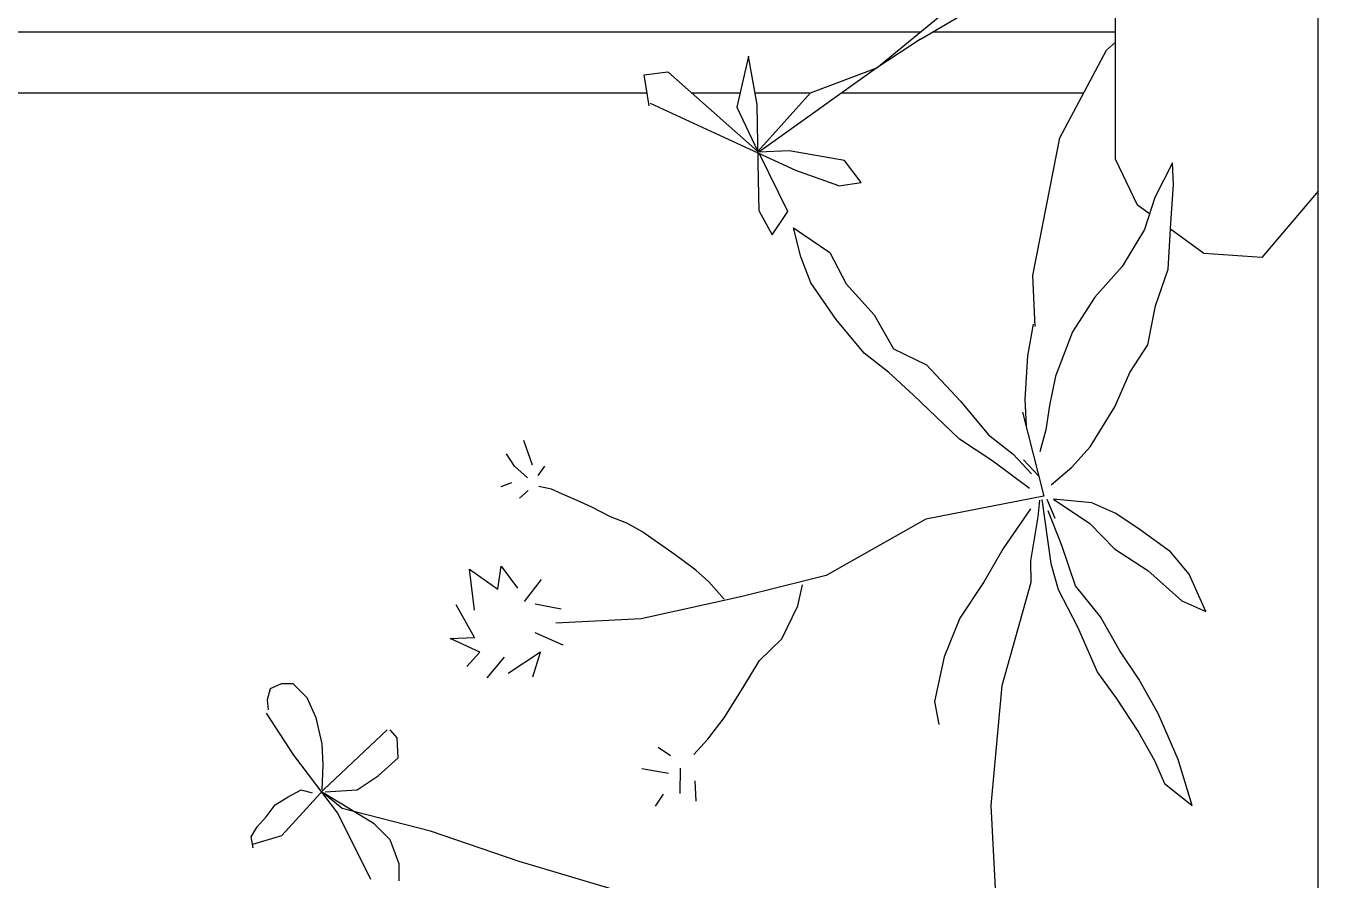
# Model space of a CAD drawing. Header units: millimetres. Extents: x 10227 to 13232, y 2 to 9351.
# Drawn here: x 11624 to 11708.3, y 7947.4 to 8003 of the extents above; entities that cross this region are included whole.
import ezdxf

# ---------------------------------------------------------------- set-up
doc = ezdxf.new("R2010")
doc.units = ezdxf.units.MM
for name, color, linetype in [('A-FURN', 9, 'Continuous'), ('A-GLAZ-FULL', 4, 'Continuous'), ('A-WALL-FULL-EXTR', 1, 'Continuous')]:
    doc.layers.add(name, color=color, linetype=linetype)

msp = doc.modelspace()

# ---------------------------------------------------------------- linework, layer by layer
at = {"layer": 'A-FURN'}
for p, q in [((11682.267, 8002.179), (11689.36, 8006.334)), ((11679.431, 8000.311), (11683.549, 8003.684)), ((11694.399, 8001.443), (11694.986, 8001.963)), ((11671.078, 8001.065), (11670.313, 7997.737)), ((11671.643, 7997.92), (11671.069, 8001.042)), ((11691.356, 7995.743), (11694.399, 8001.443)), ((11664.281, 7999.851), (11665.811, 8000.031)), ((11664.596, 7997.827), (11664.281, 7999.851)), ((11665.811, 8000.031), (11671.676, 7994.842)), ((11675.109, 7998.674), (11679.431, 8000.311)), ((11671.675, 7994.845), (11675.109, 7998.674)), ((11669.768, 7995.628), (11664.684, 7997.978)), ((11670.313, 7997.737), (11671.676, 7994.842)), ((11671.707, 7994.094), (11671.643, 7997.92)), ((11674.15, 7993.613), (11669.768, 7995.628)), ((11689.588, 7986.778), (11691.356, 7995.743)), ((11673.734, 7994.904), (11671.753, 7994.814)), ((11677.335, 7994.274), (11673.734, 7994.904)), ((11671.759, 7990.964), (11671.707, 7994.094)), ((11673.644, 7990.946), (11671.788, 7994.699)), ((11678.415, 7992.835), (11677.335, 7994.274)), ((11698.693, 7994.115), (11697.549, 7991.857)), ((11698.764, 7992.704), (11698.693, 7994.115)), ((11676.95, 7992.616), (11674.15, 7993.613)), ((11676.95, 7992.616), (11678.415, 7992.835)), ((11698.577, 7990.18), (11698.764, 7992.704)), ((11697.549, 7991.857), (11696.868, 7989.779)), ((11671.759, 7990.964), (11672.608, 7989.417)), ((11672.608, 7989.417), (11673.644, 7990.946)), ((11674, 7989.874), (11676.373, 7988.275)), ((11674.477, 7987.989), (11674, 7989.874)), ((11696.868, 7989.779), (11695.418, 7987.349)), ((11698.414, 7987.185), (11698.577, 7990.18)), ((11676.373, 7988.275), (11677.431, 7986.229)), ((11675.135, 7986.304), (11674.477, 7987.989)), ((11695.418, 7987.349), (11693.63, 7985.372)), ((11697.591, 7984.786), (11698.414, 7987.185)), ((11689.756, 7983.458), (11689.588, 7986.778)), ((11676.784, 7983.906), (11675.135, 7986.304)), ((11677.431, 7986.229), (11679.252, 7984.221)), ((11693.63, 7985.372), (11692.172, 7983.098)), ((11697.09, 7982.246), (11697.591, 7984.786)), ((11678.615, 7981.707), (11676.784, 7983.906)), ((11679.252, 7984.221), (11680.511, 7981.994)), ((11689.263, 7981.537), (11689.631, 7983.599)), ((11692.172, 7983.098), (11691.06, 7980.213)), ((11695.922, 7980.458), (11697.09, 7982.246)), ((11680.206, 7980.451), (11678.615, 7981.707)), ((11680.511, 7981.994), (11682.664, 7980.957)), ((11689.091, 7978.699), (11689.263, 7981.537)), ((11681.808, 7979.005), (11680.206, 7980.451)), ((11682.664, 7980.957), (11684.885, 7978.587)), ((11694.935, 7978.208), (11695.922, 7980.458)), ((11691.06, 7980.213), (11690.684, 7978.308)), ((11684.819, 7976.102), (11681.808, 7979.005)), ((11684.885, 7978.587), (11686.715, 7976.389)), ((11689.179, 7976.975), (11689.091, 7978.699)), ((11690.684, 7978.308), (11690.449, 7976.725)), ((11693.336, 7975.613), (11694.935, 7978.208)), ((11688.927, 7977.869), (11690.314, 7972.392)), ((11686.715, 7976.389), (11688.307, 7975.133)), ((11690.449, 7976.725), (11690.05, 7975.29)), ((11656.997, 7974.417), (11656.448, 7976.026)), ((11686.992, 7974.685), (11684.819, 7976.102)), ((11692.145, 7974.295), (11693.336, 7975.613)), ((11655.83, 7974.358), (11655.322, 7975.151)), ((11689.375, 7972.896), (11686.992, 7974.685)), ((11688.307, 7975.133), (11689.518, 7973.858)), ((11688.976, 7974.764), (11689.972, 7973.714)), ((11656.688, 7973.583), (11655.83, 7974.358)), ((11657.382, 7973.735), (11657.82, 7974.342)), ((11690.788, 7973.127), (11692.145, 7974.295)), ((11654.961, 7973.028), (11655.649, 7973.297)), ((11658.246, 7972.843), (11657.418, 7973.035)), ((11658.964, 7972.529), (11658.246, 7972.843)), ((11656.169, 7972.271), (11656.729, 7972.767)), ((11659.922, 7972.109), (11658.964, 7972.529)), ((11660.879, 7971.69), (11659.922, 7972.109)), ((11690.314, 7972.392), (11682.618, 7970.895)), ((11689.95, 7971.041), (11690.051, 7972.146)), ((11690.176, 7972.173), (11690.768, 7968.003)), ((11691.056, 7970.94), (11690.522, 7972.17)), ((11693.434, 7971.956), (11690.938, 7972.211)), ((11690.938, 7972.211), (11693.311, 7970.613)), ((11662.081, 7971.049), (11660.879, 7971.69)), ((11689.442, 7971.563), (11687.662, 7968.992)), ((11691.473, 7969.184), (11690.595, 7971.431)), ((11694.997, 7971.271), (11693.434, 7971.956)), ((11696.579, 7970.205), (11694.997, 7971.271)), ((11663.155, 7970.635), (11662.081, 7971.049)), ((11664.118, 7970.099), (11663.155, 7970.635)), ((11682.618, 7970.895), (11676.142, 7967.239)), ((11689.465, 7968.188), (11689.95, 7971.041)), ((11693.311, 7970.613), (11694.922, 7968.976)), ((11665.21, 7969.336), (11664.118, 7970.099)), ((11698.561, 7968.778), (11696.579, 7970.205)), ((11666.302, 7968.572), (11665.21, 7969.336)), ((11687.662, 7968.992), (11686.434, 7966.83)), ((11692.369, 7966.557), (11691.473, 7969.184)), ((11694.922, 7968.976), (11697.095, 7967.559)), ((11699.782, 7967.313), (11698.561, 7968.778)), ((11654.751, 7966.34), (11654.973, 7967.835)), ((11654.973, 7967.835), (11656.035, 7966.405)), ((11667.638, 7967.587), (11666.302, 7968.572)), ((11689.486, 7966.803), (11689.465, 7968.188)), ((11690.768, 7968.003), (11691.236, 7966.309)), ((11652.904, 7967.632), (11654.751, 7966.34)), ((11653.236, 7964.978), (11652.904, 7967.632)), ((11656.474, 7965.537), (11657.589, 7966.978)), ((11668.496, 7966.812), (11667.638, 7967.587)), ((11676.142, 7967.239), (11670.661, 7965.854)), ((11697.095, 7967.559), (11699.296, 7965.57)), ((11700.859, 7964.885), (11699.782, 7967.313)), ((11669.489, 7965.693), (11668.496, 7966.812)), ((11674.287, 7965.263), (11674.6, 7966.615)), ((11686.434, 7966.83), (11684.834, 7964.458)), ((11687.606, 7960.052), (11689.486, 7966.803)), ((11691.236, 7966.309), (11692.504, 7963.891)), ((11693.999, 7964.539), (11692.369, 7966.557)), ((11653.227, 7963.197), (11652.031, 7965.313)), ((11657.175, 7965.375), (11658.874, 7965.065)), ((11670.661, 7965.854), (11664.073, 7964.412)), ((11673.249, 7963.11), (11674.287, 7965.263)), ((11699.296, 7965.57), (11700.859, 7964.885)), ((11664.073, 7964.412), (11658.536, 7964.132)), ((11684.834, 7964.458), (11683.816, 7961.925)), ((11695.258, 7962.312), (11693.999, 7964.539)), ((11692.504, 7963.891), (11693.801, 7960.902)), ((11651.647, 7963.117), (11653.227, 7963.197)), ((11653.573, 7962.225), (11651.647, 7963.117)), ((11658.993, 7962.697), (11657.171, 7963.495)), ((11671.792, 7961.701), (11673.249, 7963.11)), ((11652.729, 7961.293), (11653.573, 7962.225)), ((11654.052, 7960.568), (11655.173, 7961.911)), ((11657.532, 7962.227), (11655.425, 7960.835)), ((11657.019, 7960.619), (11657.532, 7962.227)), ((11683.816, 7961.925), (11683.197, 7959.031)), ((11696.497, 7960.465), (11695.258, 7962.312)), ((11670.735, 7959.929), (11671.792, 7961.701)), ((11693.801, 7960.902), (11695.031, 7959.246)), ((11697.756, 7958.238), (11696.497, 7960.465)), ((11639.91, 7959.845), (11639.714, 7959.128)), ((11640.627, 7960.17), (11639.91, 7959.845)), ((11641.409, 7960.17), (11640.627, 7960.17)), ((11642.321, 7959.259), (11641.409, 7960.17)), ((11669.497, 7957.958), (11670.735, 7959.929)), ((11686.89, 7952.25), (11687.606, 7960.052)), ((11639.714, 7959.128), (11639.78, 7958.477)), ((11642.908, 7957.956), (11642.321, 7959.259)), ((11683.197, 7959.031), (11683.465, 7957.517)), ((11695.031, 7959.246), (11696.48, 7957.028)), ((11641.47, 7955.517), (11639.685, 7958.271)), ((11643.299, 7956.263), (11642.908, 7957.956)), ((11668.421, 7956.567), (11669.497, 7957.958)), ((11699.053, 7955.249), (11697.756, 7958.238)), ((11643.421, 7953.289), (11647.531, 7957.184)), ((11648.187, 7956.654), (11647.731, 7957.175)), ((11696.48, 7957.028), (11697.529, 7955.172)), ((11643.364, 7954.896), (11643.299, 7956.263)), ((11648.252, 7955.352), (11648.187, 7956.654)), ((11665.992, 7955.49), (11665.201, 7956.023)), ((11667.517, 7955.567), (11668.421, 7956.567)), ((11644.316, 7951.738), (11641.47, 7955.517)), ((11646.949, 7954.18), (11648.252, 7955.352)), ((11697.529, 7955.172), (11698.177, 7953.678)), ((11699.969, 7952.241), (11699.053, 7955.249)), ((11643.299, 7953.268), (11643.364, 7954.896)), ((11665.859, 7954.338), (11664.125, 7954.632)), ((11666.617, 7953.036), (11666.652, 7954.675)), ((11645.58, 7953.268), (11646.949, 7954.18)), ((11667.67, 7952.52), (11667.603, 7953.853)), ((11698.177, 7953.678), (11699.969, 7952.241)), ((11640.236, 7952.291), (11641.083, 7952.812)), ((11640.688, 7950.286), (11643.421, 7953.289)), ((11641.083, 7952.812), (11641.93, 7953.268)), ((11641.93, 7953.268), (11642.647, 7953.073)), ((11644.599, 7952.049), (11643.364, 7953.073)), ((11646.688, 7951.054), (11643.364, 7953.073)), ((11643.495, 7953.138), (11645.58, 7953.268)), ((11665.012, 7952.195), (11665.545, 7952.986)), ((11639.649, 7951.51), (11640.236, 7952.291)), ((11650.363, 7950.58), (11644.599, 7952.049)), ((11687.225, 7945.61), (11686.89, 7952.25)), ((11639.063, 7950.859), (11639.649, 7951.51)), ((11646.475, 7947.425), (11644.316, 7951.738)), ((11647.731, 7950.012), (11646.688, 7951.054)), ((11638.672, 7950.208), (11639.063, 7950.859)), ((11638.802, 7949.491), (11638.672, 7950.208)), ((11638.784, 7949.732), (11640.688, 7950.286)), ((11656.137, 7948.589), (11650.363, 7950.58)), ((11648.317, 7948.449), (11647.731, 7950.012)), ((11648.317, 7947.342), (11648.317, 7948.449)), ((11662.779, 7946.612), (11656.137, 7948.589))]:
    msp.add_line(p, q, dxfattribs=at)
at = {"layer": 'A-FURN', "ltscale": 0.1}
for p, q in [((11682.267, 8002.179), (11679.431, 8000.311)), ((11679.431, 8000.311), (11671.753, 7994.814))]:
    msp.add_line(p, q, dxfattribs=at)
at = {"layer": 'A-FURN'}
for points in [[(11697.197, 7990.784), (11696.422, 7991.347), (11694.986, 7994.354), (11694.986, 8001.543), (11694.986, 8008.732), (11696.422, 8013.307), (11699.295, 8017.228), (11701.907, 8019.581), (11703.866, 8021.541), (11706.608, 8021.411), (11708.306, 8020.365)], [(11708.175, 7992.262), (11704.519, 7987.949), (11700.732, 7988.21), (11698.556, 7989.794)]]:
    msp.add_lwpolyline(points, dxfattribs=at)
at = {"layer": 'A-GLAZ-FULL', "ltscale": 0.1}
for p, q in [((11375.183, 8002.652), (11682.288, 8002.652)), ((11683.073, 8002.652), (11694.986, 8002.652)), ((11664.468, 7998.652), (11379.183, 7998.652)), ((11670.523, 7998.652), (11667.37, 7998.652)), ((11675.081, 7998.652), (11671.509, 7998.652)), ((11692.909, 7998.652), (11677.113, 7998.652))]:
    msp.add_line(p, q, dxfattribs=at)
at = {"layer": 'A-WALL-FULL-EXTR', "ltscale": 0.1}
msp.add_line((11708.183, 7632.14), (11708.183, 8021.791), dxfattribs=at)

doc.saveas('drawing.dxf')
